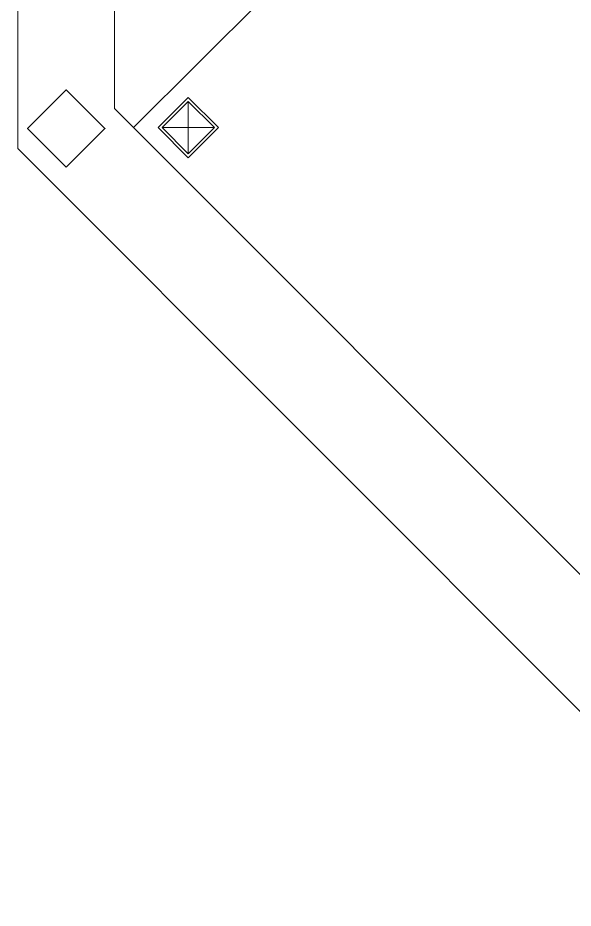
# Model space of a CAD drawing. Header units: centimetres. Extents: x 118932 to 154602, y -32682 to -23521.
# Drawn here: x 137287.5 to 137482.6, y -25901.2 to -25588.5 of the extents above; entities that cross this region are included whole.
import ezdxf

# ---------------------------------------------------------------- set-up
doc = ezdxf.new("R2010")
doc.units = ezdxf.units.CM
doc.header["$LTSCALE"] = 50
doc.header["$MEASUREMENT"] = 0
for name, color, linetype, lineweight, true_color in [('GEN_01_TA_Kolon', 7, 'Continuous', 35, 0xd05d28), ('GEN_02_TF_Islak Hacim', 7, 'Continuous', 5, 0x007cb0), ('GEN_06_GR_İnce', 7, 'Continuous', 13, 0xb0b0a9)]:
    doc.layers.add(name, color=color, linetype=linetype, lineweight=lineweight, true_color=true_color)

# ---------------------------------------------------------------- blocks, each defined once
blk = doc.blocks.new('LEVEL 0_E BLOK_KOLON')
at = {"layer": 'GEN_01_TA_Kolon'}
blk.add_lwpolyline([(-386.73, -58.14), (-373.15, -44.57), (-386.72, -30.99), (-400.3, -44.56)], close=True, dxfattribs=at)
blk.add_lwpolyline([(-386.73, -58.14), (-373.15, -44.57), (-386.72, -30.99), (-400.3, -44.56)], close=True, dxfattribs=at)
blk = doc.blocks.new('LEVEL 0_E BLOK_GÖRÜNÜŞ')
at = {"layer": 'GEN_06_GR_İnce'}
for p, q in [((-454.03, -113.98), (-454.04, 587.14)), ((-420.03, -99.9), (-420.04, 338.66)), ((-413.35, -106.6), (-197.99, 108.56)), ((-420.03, -99.9), (-73.16, -447.09)), ((-454.03, -113.98), (-84.49, -483.86))]:
    blk.add_line(p, q, dxfattribs=at)
blk = doc.blocks.new('15X15 YER SÜZGECİ')
at = {"layer": 'GEN_02_TF_Islak Hacim'}
for p, q in [((79124.39, -32386.74), (79124.39, -32368.35)), ((79115.19, -32377.54), (79133.58, -32377.54))]:
    blk.add_line(p, q, dxfattribs=at)
for points in [[(79124.39, -32388.15), (79134.99, -32377.54), (79124.39, -32366.94), (79113.78, -32377.54)], [(79124.39, -32386.74), (79133.58, -32377.54), (79124.39, -32368.35), (79115.19, -32377.54)]]:
    blk.add_lwpolyline(points, close=True, dxfattribs=at)
blk = doc.blocks.new('level 0 süzgeçler')
at = {"rotation": 359.9737849770629}
blk.add_blockref('15X15 YER SÜZGECİ', (-83038.45, 36946.79, 0), dxfattribs=at)

msp = doc.modelspace()

# ---------------------------------------------------------------- block references
for name, p in [('LEVEL 0_E BLOK_GÖRÜNÜŞ', (137741.49, -25520.47, 0)), ('LEVEL 0_E BLOK_KOLON', (137691.18, -25582.84, 0)), ('level 0 süzgeçler', (141276.24, -30160.12))]:
    msp.add_blockref(name, p)

doc.saveas('drawing.dxf')
